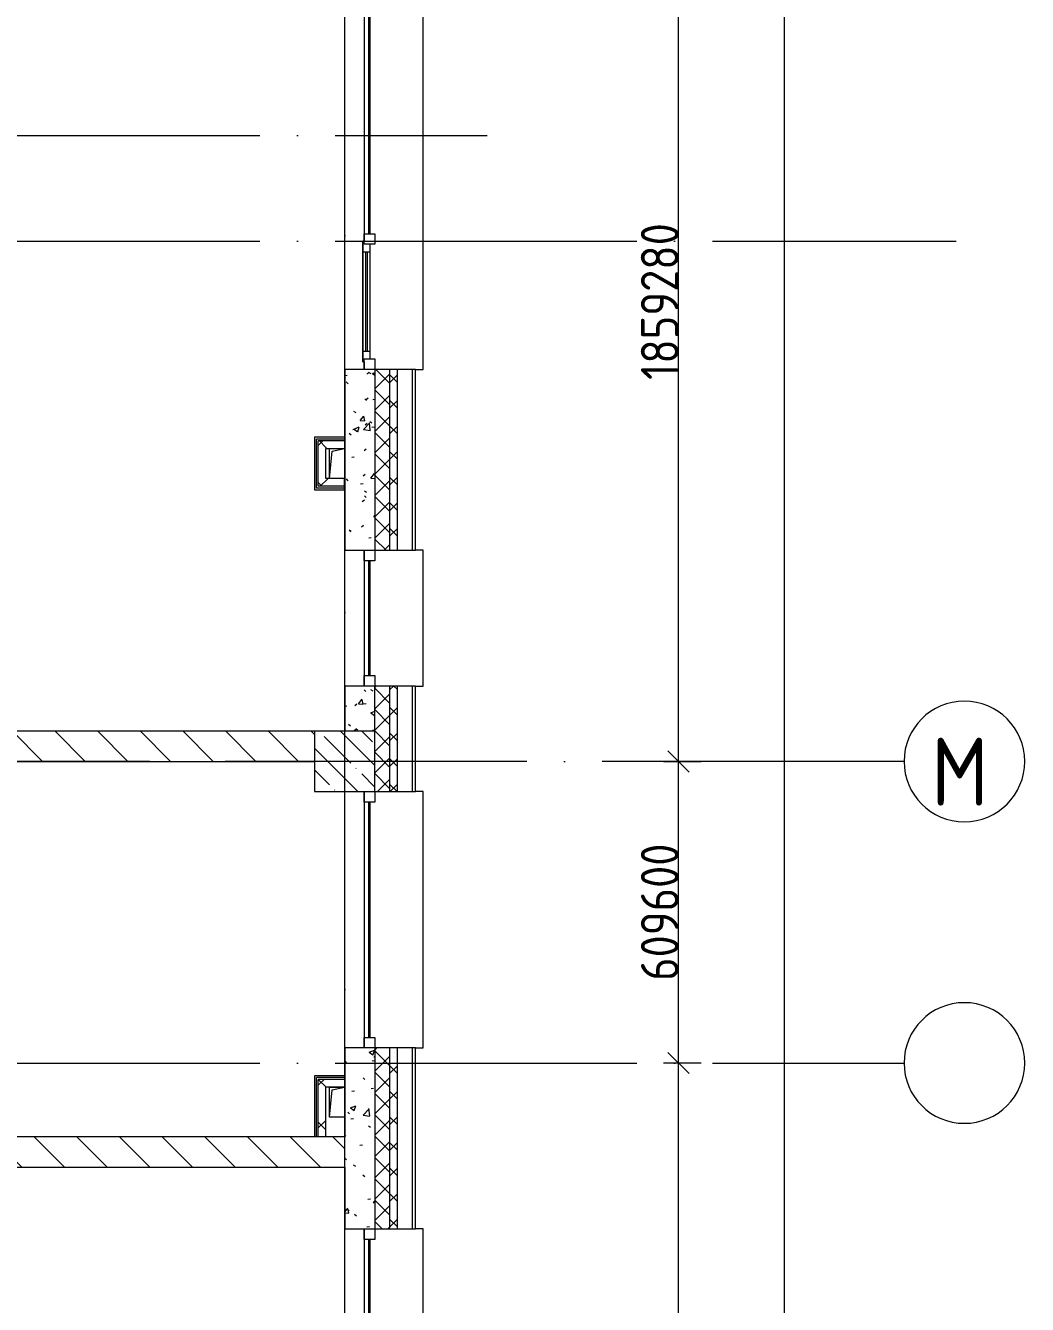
# Model space of a CAD drawing. Header units: millimetres. Extents: x -68946 to 288321, y -402657 to 324925.
# Drawn here: x 178688 to 185329, y -214632 to -206151 of the extents above; entities that cross this region are included whole.
import ezdxf

# ---------------------------------------------------------------- set-up
doc = ezdxf.new("R2010")
doc.units = ezdxf.units.MM
doc.linetypes.add('ADSK_Линия сетки', pattern=[2500, 2000, -250, 0, -250])
doc.layers.get('Defpoints').update_dxf_attribs({"color": 250})
for name, color, linetype, lineweight in [('A-____-____-DIMS', 250, 'Continuous', 9), ('A-DETL-GENF-OTLN', 250, 'Continuous', 5), ('A-FLOR-____-OTLN', 192, 'Continuous', 9), ('A-GLAZ-____-MCUT', 250, 'Continuous', 9), ('A-GLAZ-____-OTLN', 250, 'Continuous', 5), ('A-WALL-____-MCUT', 250, 'Continuous', 13), ('A-WALL-____-PATT', 250, 'Continuous', 13), ('A-WALL-FNSH-MCUT', 250, 'Continuous', 13), ('I-WALL-____-OTLN', 250, 'Continuous', 9), ('S-COLS-____-MCUT', 250, 'Continuous', 25), ('S-COLS-____-OTLN', 250, 'Continuous', 9), ('S-GRID-____-IDEN', 250, 'Continuous', 9), ('S-GRID-____-OTLN', 250, 'Continuous', 9)]:
    doc.layers.add(name, color=color, linetype=linetype, lineweight=lineweight)
doc.styles.add('GOST Common', font='', dxfattribs={"width": 0.9, "height": 350})
doc.styles.add('GOST Common_1', font='', dxfattribs={"width": 0.9, "height": 250})
doc.styles.get('GOST Common').set_extended_font_data('GOST Common')
doc.styles.get('GOST Common_1').set_extended_font_data('GOST Common')
doc.dimstyles.new('ADSK_Основной_2_5_мм_Округление_до_10_мм', dxfattribs={"dimscale": 304.8, "dimtxt": 0.824897, "dimasz": 0.463911, "dimexe": 0.492126, "dimexo": 0.001615, "dimgap": 6.56168e-05, "dimtad": 1, "dimdec": 0, "dimlfac": 304.8, "dimrnd": 10, "dimdsep": 46, "dimtxsty": 'GOST Common_1', "dimblk1": 'OBLIQUE', "dimblk2": 'OBLIQUE', "dimsah": 1, "dimcen": 0.09, "dimdle": 0.492126, "dimazin": 0, "dimtfac": 1, "dimtdec": 4, "dimtix": 1, "dimtmove": 1, "dimatfit": 3, "dimfxl": 1, "dimtvp": 1, "dimtolj": 1, "dimtzin": 0, "dimlwd": 9, "dimlwe": 9, "dimarcsym": 2})
pattern_1 = [(135, (28052.9, -258555.93), (-141.42136, -141.42136), [])]
pattern_2 = [(45, (28052.9, -258555.93), (-141.42136, 141.42136), []), (135, (28052.9, -258555.93), (-141.42136, -141.42136), [])]
pattern_3 = [(50, (28052.9, -258555.93), (364.36793, -31.8783), [38.1, -419.1]), (355, (28052.9, -258555.93), (-70.48585, 382.1133), [30.48, -335.28]), (100.451, (28083.27, -258558.6), (293.885, 350.2334), [32.38, -356.18]), (46.184, (28052.9, -258454.33), (542.1585, -84.0858), [57.15, -628.65]), (96.636, (28098.1, -258461.34), (474.8049, 494.8554), [48.57, -534.27]), (351.184, (28052.9, -258454.33), (474.8102, 494.85), [45.72, -502.92]), (21, (28103.7, -258479.73), (303.22847, -204.53046), [38.1, -419.1]), (326, (28103.7, -258479.73), (123.6039, 368.37604), [30.48, -335.28]), (71.451, (28128.97, -258496.77), (426.8341, 163.8427), [32.38, -356.18]), (37.5, (28052.9, -258555.93), (6.17665, 169.11015), [16.764, -314.452, 16.764, -323.596, -336.55]), (37.5, (28052.9, -258555.93), (6.17665, 169.11015), [-671.576, 16.764, -319.786]), (7.5, (28052.9, -258555.93), (133.63888, 200.3615), [16.764, -177.292, 16.764, -306.832, -128.27]), (7.5, (28052.9, -258555.93), (133.63888, 200.3615), [-517.652, 16.764, -111.506]), (327.5, (27939.62, -258555.93), (271.18182, -11.45836), [16.764, -110.236, 16.764, -379.476, -525.78]), (327.5, (27939.62, -258555.93), (271.18182, -11.45836), [-523.24, 16.764, -509.016]), (317.5, (27888.82, -258555.93), (296.2585, 50.85285), [16.764, -148.336, 16.764, -246.38, -373.38]), (317.5, (27888.82, -258555.93), (296.2585, 50.85285), [-428.244, 16.764, -356.616])]

# ---------------------------------------------------------------- blocks, each defined once
blk = doc.blocks.new('Окно_СКБ_1Ст1 - 120_Окно_СКБ_1Ст_1700_ОК19Л-29018914-АР1_Маркировочный план 3 этажа секция 2_3')
at = {"layer": 'A-GLAZ-____-MCUT'}
for p, q in [((-850, -195), (-850, -125)), ((-850, -125), (-780, -125)), ((-780, -125), (-780, -195)), ((780, -195), (780, -125)), ((780, -125), (850, -125)), ((850, -125), (850, -195)), ((-780, -195), (-850, -195)), ((850, -195), (780, -195))]:
    blk.add_line(p, q, dxfattribs=at)
at = {"layer": 'A-GLAZ-____-MCUT', "lineweight": 5}
for p, q in [((780, -155), (-780, -155)), ((780, -165), (-780, -165))]:
    blk.add_line(p, q, dxfattribs=at)
at = {"layer": 'A-GLAZ-____-OTLN'}
blk.add_line((-850, -195), (850, -195), dxfattribs=at)
blk = doc.blocks.new('Окно_СКБ_1Ст1 - 120_Окно_СКБ_1Ст_900_ОК4_EI30-35456439-АР1_Маркировочный план 3 этажа секция 2_3')
at = {"layer": 'A-GLAZ-____-MCUT'}
for p, q in [((-450, -195), (-450, -125)), ((-450, -125), (-380, -125)), ((-380, -125), (-380, -195)), ((380, -195), (380, -125)), ((380, -125), (450, -125)), ((450, -125), (450, -195)), ((-380, -195), (-450, -195)), ((450, -195), (380, -195))]:
    blk.add_line(p, q, dxfattribs=at)
at = {"layer": 'A-GLAZ-____-MCUT', "lineweight": 5}
for p, q in [((380, -155), (-380, -155)), ((380, -165), (-380, -165))]:
    blk.add_line(p, q, dxfattribs=at)
at = {"layer": 'A-GLAZ-____-OTLN'}
blk.add_line((-450, -195), (450, -195), dxfattribs=at)
blk = doc.blocks.new('Окно_СКБ_2Ст1 - Окно_СКБ_2Ст 3300_ОК2-29018964-АР1_Маркировочный план 3 этажа секция 2_3')
at = {"layer": 'A-GLAZ-____-MCUT'}
for p, q in [((-1650, -195), (-1650, -125)), ((-1650, -125), (-1580, -125)), ((-1580, -125), (-1580, -195)), ((750, -195), (750, -125)), ((750, -125), (820, -125)), ((820, -125), (820, -195)), ((1580, -155), (820, -155)), ((820, -155), (820, -195)), ((870, -205), (870, -155)), ((1530, -205), (1530, -155)), ((1580, -195), (1580, -125)), ((1580, -125), (1650, -125)), ((1580, -195), (1580, -155)), ((1650, -125), (1650, -195)), ((-1580, -195), (-1650, -195)), ((820, -195), (750, -195)), ((820, -195), (800, -195)), ((800, -195), (800, -205)), ((800, -205), (1600, -205)), ((1600, -205), (800, -205)), ((1650, -195), (1580, -195)), ((1600, -195), (1580, -195)), ((1600, -205), (1600, -195))]:
    blk.add_line(p, q, dxfattribs=at)
at = {"layer": 'A-GLAZ-____-MCUT', "lineweight": 5}
for p, q in [((750, -155), (-1580, -155)), ((750, -165), (-1580, -165)), ((870, -175), (1530, -175)), ((1530, -185), (870, -185))]:
    blk.add_line(p, q, dxfattribs=at)
at = {"layer": 'A-GLAZ-____-OTLN'}
for p, q in [((-1650, -195), (800, -195)), ((1600, -195), (1650, -195))]:
    blk.add_line(p, q, dxfattribs=at)
blk = doc.blocks.new('WNW_Отлив1 - Отлив_металлический 2-28595994-АР1_Маркировочный план 3 этажа секция 2_3')
at = {"layer": 'A-GLAZ-____-OTLN'}
for p, q in [((850, 320), (-850, 320)), ((-850, 320), (-850, 270)), ((850, 270), (850, 320))]:
    blk.add_line(p, q, dxfattribs=at)
blk = doc.blocks.new('WNW_Отлив1 - Отлив_металлический 2-28598290-АР1_Маркировочный план 3 этажа секция 2_3')
at = {"layer": 'A-GLAZ-____-OTLN'}
for p, q in [((1650, 320), (-1650, 320)), ((-1650, 320), (-1650, 270)), ((1650, 270), (1650, 320))]:
    blk.add_line(p, q, dxfattribs=at)
blk = doc.blocks.new('WNW_Отлив1 - Отлив_металлический 2-28596055-АР1_Маркировочный план 3 этажа секция 2_3')
at = {"layer": 'A-GLAZ-____-OTLN'}
for p, q in [((450, 320), (-450, 320)), ((-450, 320), (-450, 270)), ((450, 270), (450, 320))]:
    blk.add_line(p, q, dxfattribs=at)
blk = doc.blocks.new('BSC_Колонна _Прямоугольная - 400x400-V107-АР1_Маркировочный план 3 этажа секция 2_3')
at = {"layer": 'S-COLS-____-OTLN', "lineweight": 5}
h = blk.add_hatch(dxfattribs=at)
h.set_pattern_fill('FP_82', color=256, style=0, pattern_type=2)
h.set_pattern_definition([(135, (-152749.98, -47525), (-142.56192, -142.56192), []), (135, (-152607.42, -47525), (-142.56192, -142.56192), [252.016, -50.403, 3.353, -47.05])])
h.paths.add_polyline_path([(-200, -200), (200, -200), (200, 200), (-200, 200), (-200, -200)])
at = {"layer": 'S-COLS-____-MCUT', "lineweight": 5}
for p, q in [((200, 200), (-200, 200)), ((-200, 200), (-200, -200)), ((200, -200), (200, 200)), ((-200, -200), (200, -200))]:
    blk.add_line(p, q, dxfattribs=at)
blk = doc.blocks.new('_Wn_-As_OpeningMEP_floor__Rectangular - _Wn_-As_OpeningMEP_floor__Rectangular-34851889-АР1_Маркировочный план 3 этажа секция 2_3')
at = {"layer": 'A-DETL-GENF-OTLN', "lineweight": 5}
for p, q in [((-50, -50), (-32.3, 132.3)), ((-32.3, 132.3), (50, 150))]:
    blk.add_line(p, q, dxfattribs=at)
blk = doc.blocks.new('_Wn_-As_OpeningMEP_floor__Rectangular - _Wn_-As_OpeningMEP_floor__Rectangular-V183-АР1_Маркировочный план 3 этажа секция 2_3')
at = {"layer": 'A-DETL-GENF-OTLN', "lineweight": 5}
for p, q in [((-50, -49.7), (-32.3, 132.3)), ((-32.3, 132.3), (50, 150))]:
    blk.add_line(p, q, dxfattribs=at)
blk = doc.blocks.new('Ось сетки - Круг_Ø8 мм-39983606-АР1_Маркировочный план 3 этажа секция 2_3')
at = {"layer": 'S-GRID-____-IDEN'}
for start, end in [(360, 180), (180, 360)]:
    blk.add_arc((0, 0), 4, start, end, dxfattribs=at)
blk = doc.blocks.new('_Oblique')
at = {"color": 0, "linetype": 'ByBlock', "lineweight": -2}
blk.add_line((-0.5, -0.5), (0.5, 0.5), dxfattribs=at)
blk = doc.blocks.new('*D4389')
at = {"layer": 'A-____-____-DIMS', "color": 0, "lineweight": 9, "transparency": 16777216}
for p, q in [((183016.9, -217780.9), (183016.9, -212880.9)), ((182917.4, -213030.9), (183166.9, -213030.9)), ((182917.4, -217630.9), (183166.9, -217630.9))]:
    blk.add_line(p, q, dxfattribs=at)
at = {"layer": 'Defpoints', "color": 0, "transparency": 16777216}
for p in [(182916.9, -213030.9), (183016.9, -213030.9), (182916.9, -217630.9)]:
    blk.add_point(p, dxfattribs=at)
at = {"layer": 'A-____-____-DIMS', "color": 0, "lineweight": 9, "transparency": 16777216, "xscale": 141.4, "yscale": 141.4, "zscale": 141.4}
for p, rotation in [((183016.9, -213030.9), 90), ((183016.9, -217630.9), 270)]:
    blk.add_blockref('_Oblique', p, dxfattribs=dict(at, rotation=rotation))
at = {"layer": 'A-____-____-DIMS', "color": 0, "transparency": 16777216, "insert": (182891.8, -215330.9), "char_height": 250, "width": 782.412, "attachment_point": 5, "rotation": 90, "style": 'GOST Common_1'}
blk.add_mtext('\\A1;1402080', dxfattribs=at)
blk = doc.blocks.new('*D4390')
at = {"layer": 'A-____-____-DIMS', "color": 0, "lineweight": 9, "transparency": 16777216}
for p, q in [((183016.9, -213180.9), (183016.9, -210880.9)), ((182917.4, -211030.9), (183166.9, -211030.9)), ((182917.4, -213030.9), (183166.9, -213030.9))]:
    blk.add_line(p, q, dxfattribs=at)
at = {"layer": 'Defpoints', "color": 0, "transparency": 16777216}
for p in [(182916.9, -211030.9), (183016.9, -211030.9), (182916.9, -213030.9)]:
    blk.add_point(p, dxfattribs=at)
at = {"layer": 'A-____-____-DIMS', "color": 0, "lineweight": 9, "transparency": 16777216, "xscale": 141.4, "yscale": 141.4, "zscale": 141.4}
for p, rotation in [((183016.9, -211030.9), 90), ((183016.9, -213030.9), 270)]:
    blk.add_blockref('_Oblique', p, dxfattribs=dict(at, rotation=rotation))
at = {"layer": 'A-____-____-DIMS', "color": 0, "transparency": 16777216, "insert": (182891.8, -212030.9), "char_height": 250, "width": 756.843, "attachment_point": 5, "rotation": 90, "style": 'GOST Common_1'}
blk.add_mtext('\\A1;609600', dxfattribs=at)
blk = doc.blocks.new('*D4391')
at = {"layer": 'A-____-____-DIMS', "color": 0, "lineweight": 9, "transparency": 16777216}
for p, q in [((183016.9, -211180.9), (183016.9, -204780.9)), ((182917.4, -204930.9), (183166.9, -204930.9)), ((182917.4, -211030.9), (183166.9, -211030.9))]:
    blk.add_line(p, q, dxfattribs=at)
at = {"layer": 'Defpoints', "color": 0, "transparency": 16777216}
for p in [(182916.9, -204930.9), (183016.9, -204930.9), (182916.9, -211030.9)]:
    blk.add_point(p, dxfattribs=at)
at = {"layer": 'A-____-____-DIMS', "color": 0, "lineweight": 9, "transparency": 16777216, "xscale": 141.4, "yscale": 141.4, "zscale": 141.4}
for p, rotation in [((183016.9, -204930.9), 90), ((183016.9, -211030.9), 270)]:
    blk.add_blockref('_Oblique', p, dxfattribs=dict(at, rotation=rotation))
at = {"layer": 'A-____-____-DIMS', "color": 0, "transparency": 16777216, "insert": (182891.8, -207980.9), "char_height": 250, "width": 700.591, "attachment_point": 5, "rotation": 90, "style": 'GOST Common_1'}
blk.add_mtext('\\A1;1859280', dxfattribs=at)
blk = doc.blocks.new('*D4421')
at = {"layer": 'A-____-____-DIMS', "color": 0, "lineweight": 9, "transparency": 16777216}
for p, q in [((183716.9, -199630.9), (183716.9, -258680.9)), ((183816.3, -199780.9), (183566.9, -199780.9)), ((183816.3, -258530.9), (183566.9, -258530.9))]:
    blk.add_line(p, q, dxfattribs=at)
at = {"layer": 'Defpoints', "color": 0, "transparency": 16777216}
for p in [(183816.8, -199780.9), (183716.9, -258530.9), (183816.8, -258530.9)]:
    blk.add_point(p, dxfattribs=at)
at = {"layer": 'A-____-____-DIMS', "color": 0, "lineweight": 9, "transparency": 16777216, "xscale": 141.4, "yscale": 141.4, "zscale": 141.4}
for p, rotation in [((183716.9, -199780.9), 90), ((183716.9, -258530.9), 270)]:
    blk.add_blockref('_Oblique', p, dxfattribs=dict(at, rotation=rotation))
at = {"layer": 'A-____-____-DIMS', "color": 0, "transparency": 16777216, "insert": (183591.8, -229155.9), "char_height": 250, "width": 946.054, "attachment_point": 5, "rotation": 90, "style": 'GOST Common_1'}
blk.add_mtext('\\A1;17907000', dxfattribs=at)

msp = doc.modelspace()

# ---------------------------------------------------------------- hatches: boundary and pattern name
at = {"layer": 'A-WALL-____-PATT', "lineweight": 15}
h = msp.add_hatch(dxfattribs=at)
h.set_pattern_fill('FP_48', color=256, style=0, pattern_type=2)
h.set_pattern_definition([(135, (28052.9, -258555.93), (-84.85281, -84.85281), []), (225, (28052.9, -258555.93), (84.85281, -84.85281), [])])
h.paths.add_polyline_path([(181102.9057, -258830.9286), (181152.9057, -258830.6117), (181152.9057, -257930.9292), (181102.9057, -257930.9292), (181102.9057, -258734.6739)])
h.paths.add_polyline_path([(181152.9057, -256230.9292), (181152.9057, -255530.9292), (181102.9057, -255530.9292), (181102.9057, -256230.9292)])
h.paths.add_polyline_path([(181102.9057, -254630.9292), (181152.9057, -254630.9292), (181152.9057, -253430.9292), (181102.9057, -253430.9292), (181102.9057, -254230.9286)])
h.paths.add_polyline_path([(181102.9057, -250130.9292), (181152.9057, -250130.9292), (181152.9057, -248930.9292), (181102.9057, -248930.9292), (181102.9057, -250016.8744)])
h.paths.add_polyline_path([(181102.9057, -247230.9292), (181152.9057, -247230.9292), (181152.9057, -246530.9292), (181102.9057, -246530.9292)])
h.paths.add_polyline_path([(181102.9057, -245630.9286), (181152.9057, -245630.9286), (181152.9057, -244430.9292), (181102.9057, -244430.9292), (181102.9057, -245230.9286)])
h.paths.add_polyline_path([(181152.9057, -243530.9292), (181152.9057, -242830.9292), (181102.9057, -242830.9292), (181102.9057, -243530.9292)])
h.paths.add_polyline_path([(181102.9057, -241130.9292), (181152.9057, -241130.9292), (181152.9057, -239930.9292), (181102.9057, -239930.9292), (181102.9057, -240730.9286)])
h.paths.add_polyline_path([(181102.9057, -236630.9292), (181152.9057, -236630.9286), (181152.9057, -235430.9292), (181102.9057, -235430.9292), (181102.9057, -236230.9286)])
h.paths.add_polyline_path([(181102.9057, -232130.9292), (181152.9057, -232130.9292), (181152.9057, -230930.9292), (181102.9057, -230930.9292), (181102.9057, -231730.9286)])
h.paths.add_polyline_path([(181152.9057, -229230.9292), (181152.9057, -228530.9292), (181102.9057, -228530.9292), (181102.9057, -229230.9292)])
h.paths.add_polyline_path([(181102.9057, -227630.9292), (181152.9057, -227630.9292), (181152.9057, -226430.9292), (181102.9057, -226430.9292), (181102.9057, -227230.9286)])
h.paths.add_polyline_path([(181152.9057, -223130.9292), (181152.9057, -221930.9292), (181102.9057, -221930.9292), (181102.9057, -223130.9292)])
h.paths.add_polyline_path([(181102.9057, -218630.9292), (181152.9057, -218630.9292), (181152.9057, -217430.9286), (181102.9057, -217430.9286), (181102.9057, -217830.9286)])
h.paths.add_polyline_path([(181102.9057, -216530.9286), (181152.9057, -216530.9286), (181152.9057, -215830.9286), (181102.9057, -215830.9286), (181102.9057, -216130.928)])
h.paths.add_polyline_path([(181102.9057, -214130.9286), (181152.9057, -214130.9286), (181152.9057, -212930.9286), (181102.9057, -212930.9286), (181102.9057, -213520.9292)])
h.paths.add_polyline_path([(181102.9057, -211230.9286), (181152.9057, -211230.9286), (181152.9057, -210530.9292), (181102.9057, -210530.9292), (181102.9057, -210830.9286)])
h.paths.add_polyline_path([(181102.9057, -209630.9292), (181152.9057, -209630.9292), (181152.9057, -208430.9292), (181102.9057, -208430.9292)])
h.paths.add_polyline_path([(181102.9057, -205130.9292), (181152.9057, -205130.9292), (181152.9057, -203930.9292), (181102.9057, -203930.9292), (181102.9057, -204730.9286)])
h.paths.add_polyline_path([(181152.9057, -200630.9292), (181152.9057, -199480.9286), (181102.9057, -199480.9286), (181102.9057, -200630.9292)])
h = msp.add_hatch(dxfattribs=at)
h.set_pattern_fill('FP_49', color=256, style=0, pattern_type=2)
h.set_pattern_definition([(45, (28052.91, -258555.93), (-70.71068, 70.71068), []), (135, (28052.91, -258555.93), (-70.71068, -70.71068), [])])
h.paths.add_polyline_path([(181002.9057, -258730.9286), (181102.9057, -258730.9286), (181102.9057, -257930.9292), (181002.9057, -257930.9292), (181002.9057, -258530.9286)])
h.paths.add_polyline_path([(181002.9057, -256230.9292), (181102.9057, -256230.9292), (181102.9057, -255530.9292), (181002.9057, -255530.9292)])
h.paths.add_polyline_path([(181102.9057, -254630.9292), (181102.9057, -253430.9292), (181002.9057, -253430.9292), (181002.9057, -254630.9292)])
h.paths.add_polyline_path([(181102.9057, -250130.9292), (181102.9057, -248930.9292), (181002.9057, -248930.9292), (181002.9057, -250130.9292)])
h.paths.add_polyline_path([(181102.9057, -247230.9292), (181102.9057, -246530.9292), (181002.9057, -246530.9292), (181002.9057, -247230.9292)])
h.paths.add_polyline_path([(181002.9057, -245630.9286), (181102.9057, -245630.9286), (181102.9057, -244430.9292), (181002.9057, -244430.9292), (181002.9057, -245230.9286)])
h.paths.add_polyline_path([(181085.7461, -243530.9292), (181102.9057, -243530.9292), (181102.9057, -242830.9292), (181002.9057, -242830.9292), (181002.9057, -243530.9292)])
h.paths.add_polyline_path([(181102.9057, -241130.9292), (181102.9057, -239930.9292), (181002.9057, -239930.9292), (181002.9057, -241130.9292)])
h.paths.add_polyline_path([(181002.9057, -236630.9292), (181102.9057, -236630.9292), (181102.9057, -235430.9292), (181002.9057, -235430.9292), (181002.9057, -236230.9286)])
h.paths.add_polyline_path([(181002.9057, -232130.9292), (181102.9057, -232130.9292), (181102.9057, -230930.9292), (181002.9057, -230930.9292), (181002.9057, -231730.9286)])
h.paths.add_polyline_path([(181002.9057, -229230.9292), (181102.9057, -229230.9292), (181102.9057, -228530.9292), (181002.9057, -228530.9292), (181002.9057, -229168.7475)])
h.paths.add_polyline_path([(181102.9057, -227630.9292), (181102.9057, -226430.9292), (181002.9057, -226430.9292), (181002.9057, -227630.9292)])
h.paths.add_polyline_path([(181102.9057, -223130.9292), (181102.9057, -221930.9292), (181002.9057, -221930.9292), (181002.9057, -223130.9292)])
h.paths.add_polyline_path([(181002.9057, -218630.9292), (181102.9057, -218630.9292), (181102.9057, -217430.9286), (181002.9057, -217430.9286), (181002.9057, -217830.9286)])
h.paths.add_polyline_path([(181102.9057, -216530.9286), (181102.9057, -215830.9286), (181002.9057, -215830.9286), (181002.9057, -216530.9286)])
h.paths.add_polyline_path([(181002.9057, -214130.9286), (181102.9057, -214130.9286), (181102.9057, -212930.9286), (181002.9057, -212930.9286), (181002.9057, -213520.9292)])
h.paths.add_polyline_path([(181002.9057, -211230.9286), (181102.9057, -211230.9286), (181102.9057, -210530.9292), (181002.9057, -210530.9292), (181002.9057, -210830.9286)])
h.paths.add_polyline_path([(181102.9057, -209630.9292), (181102.9057, -208430.9292), (181002.9057, -208430.9292), (181002.9057, -209630.9292)])
h.paths.add_polyline_path([(181002.9057, -205130.9292), (181102.9057, -205130.9292), (181102.9057, -203930.9292), (181002.9057, -203930.9292), (181002.9057, -204730.9286)])
h.paths.add_polyline_path([(181102.9057, -200630.9292), (181102.9057, -199580.9286), (181002.9057, -199580.9286), (181002.9057, -200630.9292)])
h = msp.add_hatch(dxfattribs=at)
h.set_pattern_fill('FP_124', color=256, style=0, pattern_type=2)
h.set_pattern_definition(pattern_3)
h.paths.add_polyline_path([(180907.0668, -210830.9286), (181002.9057, -210830.9286), (181002.8838, -210530.9292), (180802.9057, -210530.9292), (180802.9276, -210830.9286), (180906.2433, -210830.9286)])
h.paths.add_polyline_path([(181002.8838, -209630.9292), (181002.9057, -209630.9292), (181002.8838, -208430.9292), (180802.9057, -208430.9292), (180802.9276, -209630.9292), (180947.5197, -209630.9292)])
h = msp.add_hatch(dxfattribs=at)
h.set_pattern_fill('FP_52', color=256, style=0, pattern_type=2)
h.set_pattern_definition(pattern_2)
h.paths.add_polyline_path([(180627.8838, -209155.613), (180677.8838, -209155.613), (180677.8838, -208905.613), (180627.8838, -208905.613), (180627.8838, -209102.4253)])
h = msp.add_hatch(dxfattribs=at)
h.set_pattern_fill('FP_52', color=256, style=0, pattern_type=2)
h.set_pattern_definition(pattern_2)
h.paths.add_polyline_path([(180677.8838, -208955.613), (180802.9057, -208954.9011), (180802.8838, -208905.613), (180677.8838, -208905.613), (180677.8838, -208940.786)])
h = msp.add_hatch(dxfattribs=at)
h.set_pattern_fill('FP_52', color=256, style=0, pattern_type=2)
h.set_pattern_definition(pattern_2)
h.paths.add_polyline_path([(180627.8838, -209205.613), (180802.8844, -209205.613), (180802.8838, -209155.613), (180627.8838, -209155.9286), (180627.8838, -209168.2203)])
h = msp.add_hatch(dxfattribs=at)
h.set_pattern_fill('FP_1', color=256, style=0, pattern_type=2)
h.set_pattern_definition(pattern_1)
h.paths.add_polyline_path([(173780.0741, -211030.9286), (174187.8032, -211030.9286), (174187.8032, -210830.9286), (173502.8838, -210830.9505), (173502.9057, -211030.9286), (173765.7158, -211030.9286)])
h.paths.add_polyline_path([(175467.8032, -211030.9286), (180602.8838, -211030.9286), (180602.8838, -210830.9286), (175437.8032, -210830.9286), (175437.8032, -211030.9286)])
h = msp.add_hatch(dxfattribs=at)
h.set_pattern_fill('FP_124', color=256, style=0, pattern_type=2)
h.set_pattern_definition(pattern_3)
h.paths.add_polyline_path([(180802.9057, -216530.9286), (181002.9057, -216530.9286), (181002.8838, -215830.9286), (180802.9072, -215830.9286), (180802.9057, -216330.928)])
h.paths.add_polyline_path([(180846.2607, -214130.9286), (181002.9057, -214130.9286), (181002.8838, -212930.9286), (180802.9057, -212930.9286), (180802.9276, -214130.9286), (180844.5557, -214130.9286)])
h = msp.add_hatch(dxfattribs=at)
h.set_pattern_fill('FP_52', color=256, style=0, pattern_type=2)
h.set_pattern_definition(pattern_2)
h.paths.add_polyline_path([(180802.9057, -213189.9298), (180802.8838, -213139.9298), (180627.8838, -213139.9298), (180627.8838, -213189.9298), (180802.8985, -213189.9298)])
h = msp.add_hatch(dxfattribs=at)
h.set_pattern_fill('FP_52', color=256, style=0, pattern_type=2)
h.set_pattern_definition(pattern_2)
h.paths.add_polyline_path([(180627.8838, -213520.9292), (180677.8838, -213520.9292), (180677.8838, -213189.9298), (180627.8838, -213189.9298), (180627.8838, -213397.8733)])
h = msp.add_hatch(dxfattribs=at)
h.set_pattern_fill('FP_1', color=256, style=0, pattern_type=2)
h.set_pattern_definition(pattern_1)
h.paths.add_polyline_path([(180802.8838, -213720.9292), (180802.9057, -213720.9292), (180802.885, -213520.9292), (173303.0217, -213520.1503), (173303.0217, -213720.1497), (180795.658, -213720.9292)])

# ---------------------------------------------------------------- linework, layer by layer
at = {"layer": 'A-FLOR-____-OTLN', "lineweight": 5}
for p, q in [((180702.8838, -209155.613), (180702.8838, -208955.9286)), ((180702.8838, -208955.9286), (180802.8838, -208955.9286)), ((180702.8838, -213390.9286), (180702.8838, -213190.9286)), ((180702.8838, -213190.9286), (180802.8838, -213190.9286)), ((180802.8838, -213390.9286), (180702.8838, -213390.9286))]:
    msp.add_line(p, q, dxfattribs=at)
at = {"layer": 'A-WALL-____-MCUT', "color": 7, "lineweight": 15}
for p, q in [((180802.9057, -208430.9292), (180802.9057, -209630.9292)), ((181002.9057, -208430.9292), (180802.9057, -208430.9292)), ((181002.9057, -208430.9292), (181002.9057, -209630.9292)), ((181152.9057, -208430.9292), (181102.9057, -208430.9292)), ((181102.9057, -209630.9292), (181102.9057, -208430.9292)), ((181152.9057, -209630.9292), (181152.9057, -208430.9292)), ((180627.8838, -209205.613), (180627.8838, -208905.613)), ((180802.9067, -208905.613), (180627.8838, -208905.613)), ((180677.8838, -209155.613), (180677.8838, -208955.613)), ((180677.8838, -208955.613), (180802.9067, -208955.613)), ((180802.9067, -208955.613), (180802.9067, -208905.613)), ((180802.8844, -209205.613), (180627.8838, -209205.613)), ((180802.8844, -209155.613), (180677.8838, -209155.613)), ((180802.8844, -209205.613), (180802.8844, -209155.613)), ((180802.9057, -209630.9292), (181002.9057, -209630.9292)), ((181102.9057, -209630.9292), (181152.9057, -209630.9292)), ((180802.9057, -210530.9292), (180802.9057, -210830.9286)), ((181002.9057, -210530.9292), (180802.9057, -210530.9292)), ((181002.9057, -210830.9286), (181002.9057, -210530.9292)), ((181152.9057, -210530.9292), (181102.9057, -210530.9292)), ((181102.9057, -211230.9286), (181102.9057, -210530.9292)), ((181152.9057, -211230.9286), (181152.9057, -210530.9292)), ((180602.8838, -210830.9286), (175467.8032, -210830.9286)), ((175467.8032, -211030.9286), (180602.8838, -211030.9286)), ((181102.9057, -211230.9286), (181152.9057, -211230.9286)), ((180802.9057, -212930.9286), (180802.9057, -213520.9292)), ((181002.9057, -212930.9286), (180802.9057, -212930.9286)), ((181002.9057, -212930.9286), (181002.9057, -214130.9286)), ((181152.9057, -212930.9286), (181102.9057, -212930.9286)), ((181102.9057, -214130.9286), (181102.9057, -212930.9286)), ((181152.9057, -214130.9286), (181152.9057, -212930.9286)), ((180627.8838, -213520.9292), (180627.8838, -213139.9298)), ((180802.9057, -213139.9298), (180627.8838, -213139.9298)), ((180677.8838, -213520.9292), (180677.8838, -213189.9298)), ((180677.8838, -213189.9298), (180802.9057, -213189.9298)), ((180802.9057, -213189.9298), (180802.9057, -213139.9298)), ((180802.9057, -213520.9292), (173302.9057, -213520.9292)), ((173303.0929, -213720.9292), (180802.9057, -213720.9292)), ((180802.9057, -213720.9292), (180802.9057, -214130.9286)), ((180802.9057, -214130.9286), (181002.9057, -214130.9286)), ((181102.9057, -214130.9286), (181152.9057, -214130.9286))]:
    msp.add_line(p, q, dxfattribs=at)
at = {"layer": 'A-WALL-____-MCUT', "color": 10, "lineweight": 15}
for p, q in [((181102.9057, -208430.9292), (181002.9057, -208430.9292)), ((181252.9057, -208430.9292), (181152.9057, -208430.9292)), ((181002.9057, -209630.9292), (181102.9057, -209630.9292)), ((181152.9057, -209630.9292), (181252.9057, -209630.9292)), ((181102.9057, -210530.9292), (181002.9057, -210530.9292)), ((181252.9057, -210530.9292), (181152.9057, -210530.9292)), ((181002.9057, -211230.9286), (181102.9057, -211230.9286)), ((181152.9057, -211230.9286), (181252.9057, -211230.9286)), ((181102.9057, -212930.9286), (181002.9057, -212930.9286)), ((181252.9057, -212930.9286), (181152.9057, -212930.9286)), ((181002.9057, -214130.9286), (181102.9057, -214130.9286)), ((181152.9057, -214130.9286), (181252.9057, -214130.9286))]:
    msp.add_line(p, q, dxfattribs=at)
at = {"layer": 'A-WALL-____-MCUT', "lineweight": 15}
for p, q in [((181252.9057, -209630.9292), (181252.9057, -208430.9292)), ((180615.3838, -209218.113), (180615.3838, -208893.113)), ((180802.9067, -208893.113), (180615.3838, -208893.113)), ((180802.8844, -209218.113), (180615.3838, -209218.113)), ((181252.9057, -211230.9286), (181252.9057, -210530.9292)), ((181252.9057, -214130.9286), (181252.9057, -212930.9286)), ((180615.3838, -213520.9292), (180615.3838, -213127.4298)), ((180802.9057, -213127.4298), (180615.3838, -213127.4298)), ((180802.9057, -213720.9292), (180802.9057, -213520.9292))]:
    msp.add_line(p, q, dxfattribs=at)
at = {"layer": 'A-WALL-FNSH-MCUT', "lineweight": 15}
for p, q in [((181272.9057, -208430.9292), (181252.9057, -208430.9292)), ((181272.9057, -209630.9292), (181272.9057, -208430.9292)), ((180602.8838, -208880.613), (180602.8838, -209230.613)), ((180802.9067, -208880.613), (180602.8838, -208880.613)), ((180802.9067, -208905.613), (180802.9067, -208880.613)), ((180802.8844, -209230.613), (180802.8844, -209205.613)), ((180602.8838, -209230.613), (180802.8844, -209230.613)), ((181252.9057, -209630.9292), (181272.9057, -209630.9292)), ((181272.9057, -210530.9292), (181252.9057, -210530.9292)), ((181272.9057, -211230.9286), (181272.9057, -210530.9292)), ((181252.9057, -211230.9286), (181272.9057, -211230.9286)), ((181272.9057, -212930.9286), (181252.9057, -212930.9286)), ((181272.9057, -214130.9286), (181272.9057, -212930.9286)), ((180602.8838, -213114.9298), (180602.8838, -213520.9292)), ((180802.9057, -213114.9298), (180602.8838, -213114.9298)), ((180802.9057, -213139.9298), (180802.9057, -213114.9298)), ((181252.9057, -214130.9286), (181272.9057, -214130.9286))]:
    msp.add_line(p, q, dxfattribs=at)
at = {"layer": 'I-WALL-____-OTLN', "lineweight": 15}
for p, q in [((180802.9057, -208430.9292), (180802.9057, -205130.9286)), ((180802.9057, -210530.9292), (180802.9057, -209630.9292)), ((180802.9057, -212930.9286), (180802.9057, -211230.9286)), ((180802.9057, -215830.9286), (180802.9057, -214130.9286))]:
    msp.add_line(p, q, dxfattribs=at)
at = {"layer": 'S-GRID-____-OTLN', "linetype": 'ADSK_Линия сетки'}
for p, q in [((180802.9057, -262294.7685), (180802.9057, -197353.9241)), ((93236.8325, -206880.9286), (181748.3453, -206880.9286)), ((93236.8325, -207580.9286), (184856.9445, -207580.9286)), ((184510.8783, -211030.9286), (127372.9057, -211030.9286)), ((93236.8325, -213030.9286), (184510.8783, -213030.9286))]:
    msp.add_line(p, q, dxfattribs=at)

# ---------------------------------------------------------------- block references
at = {"layer": 'A-GLAZ-____-OTLN', "rotation": 269.9999999999999}
for name, p in [('Окно_СКБ_2Ст1 - Окно_СКБ_2Ст 3300_ОК2-29018964-АР1_Маркировочный план 3 этажа секция 2_3', (181127.9057, -206780.9292)), ('WNW_Отлив1 - Отлив_металлический 2-28598290-АР1_Маркировочный план 3 этажа секция 2_3', (181002.9057, -206780.9292)), ('Окно_СКБ_1Ст1 - 120_Окно_СКБ_1Ст_900_ОК4_EI30-35456439-АР1_Маркировочный план 3 этажа секция 2_3', (181127.9057, -210080.9292)), ('WNW_Отлив1 - Отлив_металлический 2-28596055-АР1_Маркировочный план 3 этажа секция 2_3', (181002.9057, -210080.9292)), ('Окно_СКБ_1Ст1 - 120_Окно_СКБ_1Ст_1700_ОК19Л-29018914-АР1_Маркировочный план 3 этажа секция 2_3', (181127.9057, -212080.9286)), ('WNW_Отлив1 - Отлив_металлический 2-28595994-АР1_Маркировочный план 3 этажа секция 2_3', (181002.9057, -212080.9286)), ('Окно_СКБ_1Ст1 - 120_Окно_СКБ_1Ст_1700_ОК19Л-29018914-АР1_Маркировочный план 3 этажа секция 2_3', (181127.9057, -214980.9286)), ('WNW_Отлив1 - Отлив_металлический 2-28595994-АР1_Маркировочный план 3 этажа секция 2_3', (181002.9057, -214980.9286))]:
    msp.add_blockref(name, p, dxfattribs=at)
at = {"layer": 'A-GLAZ-____-OTLN'}
for name, p in [('_Wn_-As_OpeningMEP_floor__Rectangular - _Wn_-As_OpeningMEP_floor__Rectangular-V183-АР1_Маркировочный план 3 этажа секция 2_3', (180752.8838, -209105.9286)), ('_Wn_-As_OpeningMEP_floor__Rectangular - _Wn_-As_OpeningMEP_floor__Rectangular-34851889-АР1_Маркировочный план 3 этажа секция 2_3', (180752.8838, -213340.9286))]:
    msp.add_blockref(name, p, dxfattribs=at)
at = {"layer": 'S-COLS-____-OTLN', "lineweight": 5}
msp.add_blockref('BSC_Колонна _Прямоугольная - 400x400-V107-АР1_Маркировочный план 3 этажа секция 2_3', (180802.8838, -211030.9286), dxfattribs=at)
at = {"layer": 'S-GRID-____-IDEN', "xscale": 99.99999999999993, "yscale": 99.99999999999993, "zscale": 99.99999999999993}
for p, rotation in [((184910.8783, -211030.9286), 89.99999999999982), ((184910.8783, -213030.9286), 269.9999999999994)]:
    msp.add_blockref('Ось сетки - Круг_Ø8 мм-39983606-АР1_Маркировочный план 3 этажа секция 2_3', p, dxfattribs=dict(at, rotation=rotation))

# ---------------------------------------------------------------- texts
at = {"layer": 'S-GRID-____-IDEN', "color": 18, "true_color": 0x000000, "insert": (184690.7512, -210873.703), "char_height": 450, "width": 346.329, "attachment_point": 1, "style": 'GOST Common'}
msp.add_mtext('\\fGOST Common|b0|i0|c204|p34|;\\W.9;М', dxfattribs=at)

# ---------------------------------------------------------------- dimensions: what is measured, and where the dimension line sits
at = {"layer": 'A-____-____-DIMS'}
for base, p1, p2, override, picture, middle in [((183716.8556, -258530.9286), (183816.8405, -199780.9286), (183816.8405, -258530.9286), {"dimpost": '<>', "dimfxl": 58750}, '*D4421', (183591.8356, -229155.9286)), ((183016.8556, -204930.9286), (182916.8707, -211030.9286), (182916.8707, -204930.9286), {"dimpost": '<>', "dimfxl": 6100}, '*D4391', (182891.8356, -207980.9286)), ((183016.8556, -211030.9286), (182916.8707, -213030.9286), (182916.8707, -211030.9286), {"dimpost": '<>', "dimfxl": 2000}, '*D4390', (182891.8356, -212030.9286)), ((183016.8556, -213030.9286), (182916.8707, -217630.9286), (182916.8707, -213030.9286), {"dimpost": '<>', "dimfxl": 4600}, '*D4389', (182891.8356, -215330.9286))]:
    dim = msp.add_linear_dim(base=base, p1=p1, p2=p2, angle=90, dimstyle='ADSK_Основной_2_5_мм_Округление_до_10_мм', override=override, dxfattribs=at)
    dim.commit()
    dim.dimension.update_dxf_attribs({"geometry": picture, "text_midpoint": middle})

doc.saveas('drawing.dxf')
